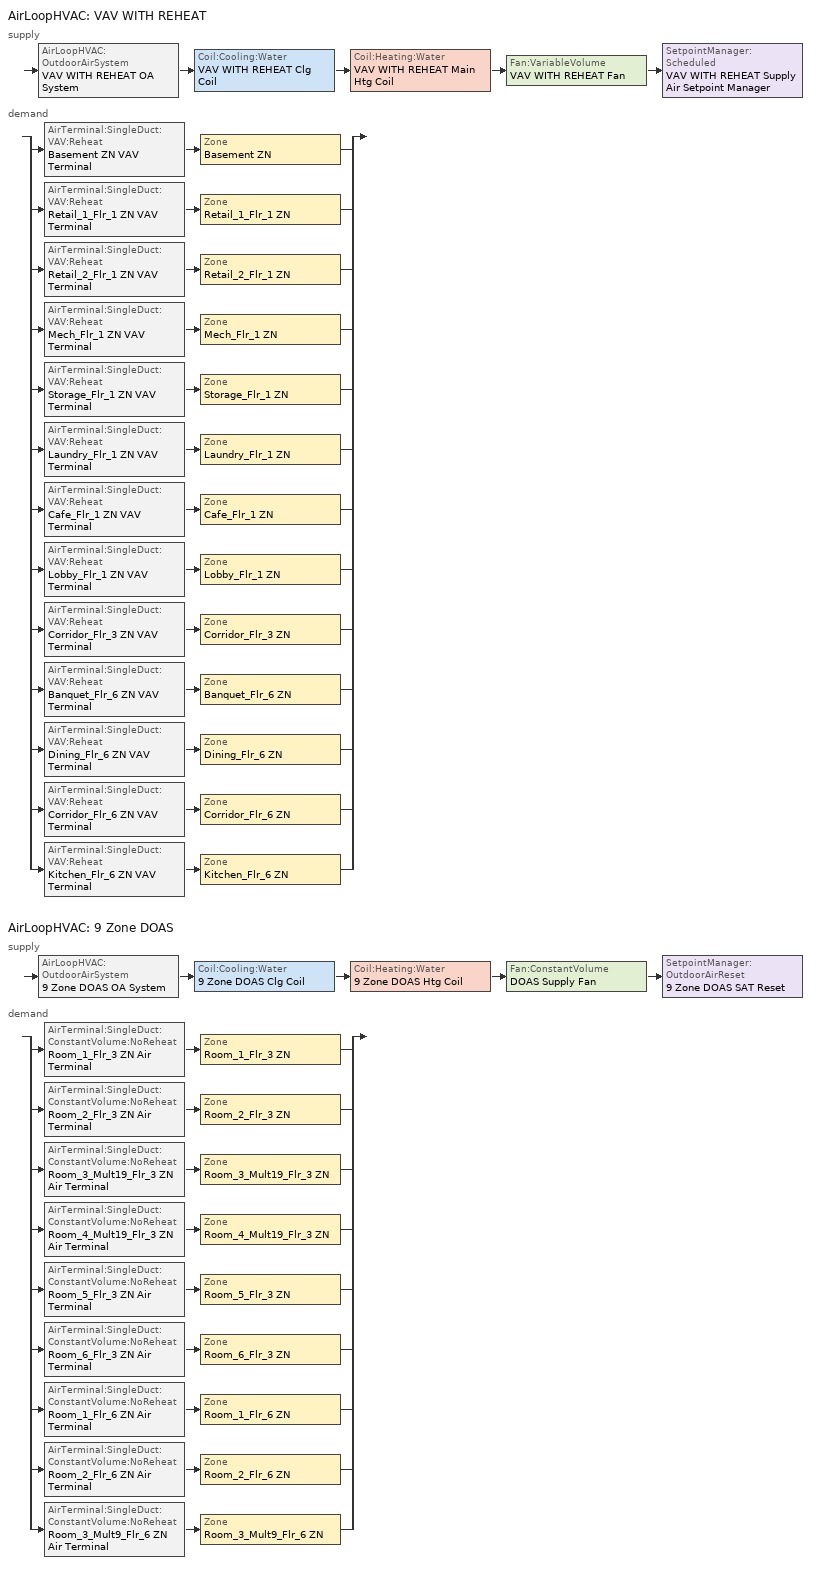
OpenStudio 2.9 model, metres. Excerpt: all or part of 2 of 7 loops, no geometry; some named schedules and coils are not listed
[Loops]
AirLoopHVAC 'VAV WITH REHEAT'
 supply: AirLoopHVAC:OutdoorAirSystem 'VAV WITH REHEAT OA System' > Coil:Cooling:Water 'VAV WITH REHEAT Clg Coil' > Coil:Heating:Water 'VAV WITH REHEAT Main Htg Coil' > Fan:VariableVolume 'VAV WITH REHEAT Fan' > SetpointManager:Scheduled 'VAV WITH REHEAT Supply Air Setpoint Manager'
 demand: split
  | AirTerminal:SingleDuct:VAV:Reheat 'Basement ZN VAV Terminal' > Zone 'Basement ZN'
  | AirTerminal:SingleDuct:VAV:Reheat 'Retail_1_Flr_1 ZN VAV Terminal' > Zone 'Retail_1_Flr_1 ZN'
  | AirTerminal:SingleDuct:VAV:Reheat 'Retail_2_Flr_1 ZN VAV Terminal' > Zone 'Retail_2_Flr_1 ZN'
  | AirTerminal:SingleDuct:VAV:Reheat 'Mech_Flr_1 ZN VAV Terminal' > Zone 'Mech_Flr_1 ZN'
  | AirTerminal:SingleDuct:VAV:Reheat 'Storage_Flr_1 ZN VAV Terminal' > Zone 'Storage_Flr_1 ZN'
  | AirTerminal:SingleDuct:VAV:Reheat 'Laundry_Flr_1 ZN VAV Terminal' > Zone 'Laundry_Flr_1 ZN'
  | AirTerminal:SingleDuct:VAV:Reheat 'Cafe_Flr_1 ZN VAV Terminal' > Zone 'Cafe_Flr_1 ZN'
  | AirTerminal:SingleDuct:VAV:Reheat 'Lobby_Flr_1 ZN VAV Terminal' > Zone 'Lobby_Flr_1 ZN'
  | AirTerminal:SingleDuct:VAV:Reheat 'Corridor_Flr_3 ZN VAV Terminal' > Zone 'Corridor_Flr_3 ZN'
  | AirTerminal:SingleDuct:VAV:Reheat 'Banquet_Flr_6 ZN VAV Terminal' > Zone 'Banquet_Flr_6 ZN'
  | AirTerminal:SingleDuct:VAV:Reheat 'Dining_Flr_6 ZN VAV Terminal' > Zone 'Dining_Flr_6 ZN'
  | AirTerminal:SingleDuct:VAV:Reheat 'Corridor_Flr_6 ZN VAV Terminal' > Zone 'Corridor_Flr_6 ZN'
  | AirTerminal:SingleDuct:VAV:Reheat 'Kitchen_Flr_6 ZN VAV Terminal' > Zone 'Kitchen_Flr_6 ZN'
AirLoopHVAC '9 Zone DOAS'
 supply: AirLoopHVAC:OutdoorAirSystem '9 Zone DOAS OA System' > Coil:Cooling:Water '9 Zone DOAS Clg Coil' > Coil:Heating:Water '9 Zone DOAS Htg Coil' > Fan:ConstantVolume 'DOAS Supply Fan' > SetpointManager:OutdoorAirReset '9 Zone DOAS SAT Reset'
 demand: split
  | AirTerminal:SingleDuct:ConstantVolume:NoReheat 'Room_1_Flr_3 ZN Air Terminal' > Zone 'Room_1_Flr_3 ZN'
  | AirTerminal:SingleDuct:ConstantVolume:NoReheat 'Room_2_Flr_3 ZN Air Terminal' > Zone 'Room_2_Flr_3 ZN'
  | AirTerminal:SingleDuct:ConstantVolume:NoReheat 'Room_3_Mult19_Flr_3 ZN Air Terminal' > Zone 'Room_3_Mult19_Flr_3 ZN'
  | AirTerminal:SingleDuct:ConstantVolume:NoReheat 'Room_4_Mult19_Flr_3 ZN Air Terminal' > Zone 'Room_4_Mult19_Flr_3 ZN'
  | AirTerminal:SingleDuct:ConstantVolume:NoReheat 'Room_5_Flr_3 ZN Air Terminal' > Zone 'Room_5_Flr_3 ZN'
  | AirTerminal:SingleDuct:ConstantVolume:NoReheat 'Room_6_Flr_3 ZN Air Terminal' > Zone 'Room_6_Flr_3 ZN'
  | AirTerminal:SingleDuct:ConstantVolume:NoReheat 'Room_1_Flr_6 ZN Air Terminal' > Zone 'Room_1_Flr_6 ZN'
  | AirTerminal:SingleDuct:ConstantVolume:NoReheat 'Room_2_Flr_6 ZN Air Terminal' > Zone 'Room_2_Flr_6 ZN'
  | AirTerminal:SingleDuct:ConstantVolume:NoReheat 'Room_3_Mult9_Flr_6 ZN Air Terminal' > Zone 'Room_3_Mult9_Flr_6 ZN'
[Sizing:Zone] Zone Cooling Design Supply Air Temperature Input Method=SupplyAirTemperature; Zone Cooling Design Supply Air Temperature {C}=12.7778; Zone Cooling Design Supply Air Temperature Difference {deltaC}=11.11; Zone Heating Design Supply Air Temperature Input Method=SupplyAirTemperature; Zone Heating Design Supply Air Temperature {C}=40; Zone Heating Design Supply Air Temperature Difference {deltaC}=11.11; Zone Cooling Design Supply Air Humidity Ratio {kg-H2O/kg-air}=0.0085; Zone Heating Design Supply Air Humidity Ratio {kg-H2O/kg-air}=0.008; Heating Design Air Flow Method=DesignDay
Name | Cooling Design Air Flow Method | Account for Dedicated Outdoor Air System | Dedicated Outdoor Air System Control Strategy | Dedicated Outdoor Air Low Setpoint Temperature for Design {C} | Dedicated Outdoor Air High Setpoint Temperature for Design {C} | Cooling Minimum Air Flow Fraction | Cooling Minimum Air Flow {m3/s}
Banquet_Flr_6 ZN; Cafe_Flr_1 ZN; Corridor_Flr_3 ZN; Corridor_Flr_6 ZN; Dining_Flr_6 ZN; Lobby_Flr_1 ZN; Mech_Flr_1 ZN; Retail_1_Flr_1 ZN; Retail_2_Flr_1 ZN; Storage_Flr_1 ZN | DesignDayWithLimit | No | NeutralSupplyAir | autosize | autosize
Kitchen_Flr_6 ZN | DesignDayWithLimit | No | NeutralSupplyAir | autosize | autosize | 0.7
Laundry_Flr_1 ZN | DesignDayWithLimit | No | NeutralSupplyAir | autosize | autosize |  | 0.235679
Room_1_Flr_3 ZN; Room_1_Flr_6 ZN; Room_2_Flr_3 ZN; Room_2_Flr_6 ZN; Room_3_Mult19_Flr_3 ZN; Room_3_Mult9_Flr_6 ZN; Room_4_Mult19_Flr_3 ZN; Room_5_Flr_3 ZN; Room_6_Flr_3 ZN | DesignDay | Yes | ColdSupplyAir | 12.7778 | 15.5556
[Zone equipment]
Banquet_Flr_6 ZN: Banquet_Flr_6 ZN VAV Terminal, Banquet_Flr_6 Exhaust Fan
Basement ZN: Basement ZN VAV Terminal
Cafe_Flr_1 ZN: Cafe_Flr_1 ZN VAV Terminal
Corridor_Flr_3 ZN: Corridor_Flr_3 ZN VAV Terminal
Corridor_Flr_6 ZN: Corridor_Flr_6 ZN VAV Terminal
Dining_Flr_6 ZN: Dining_Flr_6 ZN VAV Terminal, Dining_Flr_6 Exhaust Fan
Kitchen_Flr_6 ZN: Kitchen_Flr_6 ZN VAV Terminal, Kitchen_Flr_6 Exhaust Fan
Laundry_Flr_1 ZN: Laundry_Flr_1 ZN VAV Terminal, Laundry_Flr_1 Exhaust Fan
Lobby_Flr_1 ZN: Lobby_Flr_1 ZN VAV Terminal
Mech_Flr_1 ZN: Mech_Flr_1 ZN VAV Terminal
Retail_1_Flr_1 ZN: Retail_1_Flr_1 ZN VAV Terminal
Retail_2_Flr_1 ZN: Retail_2_Flr_1 ZN VAV Terminal
Room_1_Flr_3 ZN: Room_1_Flr_3 ZN Air Terminal, Room_1_Flr_3 ZN FCU
Room_1_Flr_6 ZN: Room_1_Flr_6 ZN Air Terminal, Room_1_Flr_6 ZN FCU
Room_2_Flr_3 ZN: Room_2_Flr_3 ZN Air Terminal, Room_2_Flr_3 ZN FCU
Room_2_Flr_6 ZN: Room_2_Flr_6 ZN Air Terminal, Room_2_Flr_6 ZN FCU
Room_3_Mult19_Flr_3 ZN: Room_3_Mult19_Flr_3 ZN Air Terminal, Room_3_Mult19_Flr_3 ZN FCU
Room_3_Mult9_Flr_6 ZN: Room_3_Mult9_Flr_6 ZN Air Terminal, Room_3_Mult9_Flr_6 ZN FCU
Room_4_Mult19_Flr_3 ZN: Room_4_Mult19_Flr_3 ZN Air Terminal, Room_4_Mult19_Flr_3 ZN FCU
Room_5_Flr_3 ZN: Room_5_Flr_3 ZN Air Terminal, Room_5_Flr_3 ZN FCU
Room_6_Flr_3 ZN: Room_6_Flr_3 ZN Air Terminal, Room_6_Flr_3 ZN FCU
Storage_Flr_1 ZN: Storage_Flr_1 ZN VAV Terminal
[SetpointManager:Scheduled]
VAV WITH REHEAT Supply Air Setpoint Manager: Control Variable=Temperature; Schedule=Supply Air Temp - 55.0F
[AirLoopHVAC] Availability Schedule=HotelLarge HVACOperationSchd; Design Supply Air Flow Rate {m3/s}=AutoSize
VAV WITH REHEAT; 9 Zone DOAS
[Sizing:System] Design Outdoor Air Flow Rate {m3/s}=Autosize; Preheat Design Humidity Ratio {kg-H2O/kg-Air}=0.008; Precool Design Humidity Ratio {kg-H2O/kg-Air}=0.008; Central Cooling Design Supply Air Temperature {C}=12.7778; Sizing Option=Coincident; Central Cooling Design Supply Air Humidity Ratio {kg-H2O/kg-Air}=0.0085; Central Heating Design Supply Air Humidity Ratio {kg-H2O/kg-Air}=0.008; Cooling Design Air Flow Method=DesignDay; Cooling Design Air Flow Rate {m3/s}=0; Heating Design Air Flow Method=DesignDay; Heating Design Air Flow Rate {m3/s}=0; System Outdoor Air Method=ZoneSum; Zone Maximum Outdoor Air Fraction=1; Cooling Supply Air Flow Rate Per Floor Area {m3/s-m2}=0.00996765; Cooling Fraction of Autosized Cooling Supply Air Flow Rate=1; Cooling Supply Air Flow Rate Per Unit Cooling Capacity {m3/s-W}=3.94755e-05; Heating Supply Air Flow Rate Per Floor Area {m3/s-m2}=0.00996765; Heating Fraction of Autosized Heating Supply Air Flow Rate=1; Heating Fraction of Autosized Cooling Supply Air Flow Rate=1; Heating Supply Air Flow Rate Per Unit Heating Capacity {m3/s-W}=3.15882e-05; Cooling Design Capacity Method=CoolingDesignCapacity; Cooling Design Capacity {W}=autosize; Cooling Design Capacity Per Floor Area {W/m2}=234.7; Fraction of Autosized Cooling Design Capacity=1; Heating Design Capacity Method=HeatingDesignCapacity; Heating Design Capacity {W}=autosize; Heating Design Capacity Per Floor Area {W/m2}=157; Fraction of Autosized Heating Design Capacity=1; Central Cooling Capacity Control Method=OnOff
Name | Type of Load to Size On | Central Heating Maximum System Air Flow Ratio | Preheat Design Temperature {C} | Precool Design Temperature {C} | Central Heating Design Supply Air Temperature {C} | 100% Outdoor Air in Cooling | 100% Outdoor Air in Heating
VAV WITH REHEAT | Sensible | 0.3 | 7.22222 | 12.7778 | 12.7778 | No | No
9 Zone DOAS | VentilationRequirement | 1 | 7 | 12.8 | 15.5556 | Yes | Yes
[Fan:VariableVolume]
VAV WITH REHEAT Fan: Availability Schedule=Always On Discrete; Fan Total Efficiency=0.62; Pressure Rise {Pa}=996.356; Maximum Flow Rate {m3/s}=Autosize; Fan Power Minimum Flow Rate Input Method=Fraction; Fan Power Minimum Flow Fraction=0.25; Fan Power Minimum Air Flow Rate {m3/s}=0; Motor Efficiency=0.9; Motor In Airstream Fraction=1; Fan Power Coefficient 1=0.0407599; Fan Power Coefficient 2=0.088045; Fan Power Coefficient 3=-0.0729261; Fan Power Coefficient 4=0.94374; Fan Power Coefficient 5=0
[Controller:OutdoorAir] Minimum Outdoor Air Flow Rate {m3/s}=autosize; Maximum Outdoor Air Flow Rate {m3/s}=Autosize; Economizer Control Action Type=ModulateFlow; Lockout Type=NoLockout; Minimum Limit Type=FixedMinimum; Minimum Outdoor Air Schedule=HotelLarge MinOA_MotorizedDamper_Sched; High Humidity Control=No; Heat Recovery Bypass Control Type=BypassWhenWithinEconomizerLimits
Name | Economizer Control Type | Economizer Maximum Limit Dry-Bulb Temperature {C} | Economizer Maximum Limit Enthalpy {J/kg} | Controller Mechanical Ventilation | Minimum Fraction of Outdoor Air Schedule
VAV WITH REHEAT OA Controller | DifferentialEnthalpy | 28 | 64000 | VAV WITH REHEAT Vent Controller
9 Zone DOAS OA Controller | DifferentialDrybulb |  |  | Controller Mechanical Ventilation 1 | HotelLarge FLR_3_DOAS_OAminOAFracSchedule
[Controller:MechanicalVentilation] Availability Schedule=Always On Discrete
Name | System Outdoor Air Method
VAV WITH REHEAT Vent Controller | VentilationRateProcedure
Controller Mechanical Ventilation 1 | ZoneSum
[AirLoopHVAC:OutdoorAirSystem]
Name | Controller
VAV WITH REHEAT OA System | VAV WITH REHEAT OA Controller
9 Zone DOAS OA System | 9 Zone DOAS OA Controller
[AirTerminal:SingleDuct:VAV:Reheat] Availability Schedule=Always On Discrete; Maximum Air Flow Rate {m3/s}=AutoSize; Zone Minimum Air Flow Input Method=Constant; Constant Minimum Air Flow Fraction=0.2; Fixed Minimum Air Flow Rate {m3/s}=0; Maximum Hot Water or Steam Flow Rate {m3/s}=AutoSize; Minimum Hot Water or Steam Flow Rate {m3/s}=0; Convergence Tolerance=0.001; Damper Heating Action=ReverseWithLimits; Maximum Flow per Zone Floor Area During Reheat {m3/s-m2}=AutoSize; Maximum Flow Fraction During Reheat=0.5; Maximum Reheat Air Temperature {C}=32.2222; Control For Outdoor Air=No
Name | Reheat Coil
Basement ZN VAV Terminal | Basement ZN Reheat Coil
Retail_1_Flr_1 ZN VAV Terminal | Retail_1_Flr_1 ZN Reheat Coil
Retail_2_Flr_1 ZN VAV Terminal | Retail_2_Flr_1 ZN Reheat Coil
Mech_Flr_1 ZN VAV Terminal | Mech_Flr_1 ZN Reheat Coil
Storage_Flr_1 ZN VAV Terminal | Storage_Flr_1 ZN Reheat Coil
Laundry_Flr_1 ZN VAV Terminal | Laundry_Flr_1 ZN Reheat Coil
Cafe_Flr_1 ZN VAV Terminal | Cafe_Flr_1 ZN Reheat Coil
Lobby_Flr_1 ZN VAV Terminal | Lobby_Flr_1 ZN Reheat Coil
Corridor_Flr_3 ZN VAV Terminal | Corridor_Flr_3 ZN Reheat Coil
Banquet_Flr_6 ZN VAV Terminal | Banquet_Flr_6 ZN Reheat Coil
Dining_Flr_6 ZN VAV Terminal | Dining_Flr_6 ZN Reheat Coil
Corridor_Flr_6 ZN VAV Terminal | Corridor_Flr_6 ZN Reheat Coil
Kitchen_Flr_6 ZN VAV Terminal | Kitchen_Flr_6 ZN Reheat Coil
[Fan:ConstantVolume]
DOAS Supply Fan: Availability Schedule=Always On Discrete; Fan Total Efficiency=0.58175; Pressure Rise {Pa}=622.722; Maximum Flow Rate {m3/s}=2.0512; Motor Efficiency=0.895; Motor In Airstream Fraction=1
[SetpointManager:OutdoorAirReset]
9 Zone DOAS SAT Reset: Control Variable=Temperature; Setpoint at Outdoor Low Temperature {C}=15.5556; Outdoor Low Temperature {C}=15.5556; Setpoint at Outdoor High Temperature {C}=12.7778; Outdoor High Temperature {C}=21.1111
[AirTerminal:SingleDuct:ConstantVolume:NoReheat] Availability Schedule=Always On Discrete; Maximum Air Flow Rate {m3/s}=AutoSize
Room_1_Flr_3 ZN Air Terminal; Room_2_Flr_3 ZN Air Terminal; Room_3_Mult19_Flr_3 ZN Air Terminal; Room_4_Mult19_Flr_3 ZN Air Terminal; Room_5_Flr_3 ZN Air Terminal; Room_6_Flr_3 ZN Air Terminal; Room_1_Flr_6 ZN Air Terminal; Room_2_Flr_6 ZN Air Terminal; Room_3_Mult9_Flr_6 ZN Air Terminal
[Refrigeration:System]
RefrSystem - Large Hotel: Refrigeration Condenser=Refrigeration Condenser Air Cooled 1; Minimum Condensing Temperature {C}=21; Refrigeration System Working Fluid Type=R404a; Suction Temperature Control Type=ConstantSuctionTemperature; Suction Piping Zone=Kitchen_Flr_6 ZN
[Refrigeration:Case]
Case Large Hotel: Availability Schedule=Always On Discrete; Zone=Kitchen_Flr_6 ZN; Rated Ambient Temperature {C}=23.8889; Rated Ambient Relative Humidity {percent}=55; Rated Total Cooling Capacity per Unit Length {W/m}=734; Rated Latent Heat Ratio=0.08; Rated Runtime Fraction=0.85; Case Length {m}=3.66; Case Operating Temperature {C}=2; Latent Case Credit Curve Type=CaseTemperatureMethod; Latent Case Credit Curve=Refrigeration Case Latent Credit Curve; Standard Case Fan Power per Unit Length {W/m}=15.7143; Operating Case Fan Power per Unit Length {W/m}=15.7143; Standard Case Lighting Power per Unit Length {W/m}=33; Installed Case Lighting Power per Unit Length {W/m}=33; Case Lighting Schedule=HotelLarge walkin_occ_lght_SCH; Fraction of Lighting Energy to Case=1; Anti-Sweat Heater Control Type=None; Humidity at Zero Anti-Sweat Heater Energy {percent}=0; Case Height {m}=1.5; Fraction of Anti-Sweat Heater Energy to Case=0.2; Case Defrost Power per Unit Length {W/m}=0; Case Defrost Type=None; Case Defrost Schedule=Refrigeration Defrost Schedule; Case Defrost Drip-Down Schedule=Refrigeration Defrost Schedule 1; Defrost Energy Correction Curve Type=None; Under Case HVAC Return Air Fraction=0.05; Refrigerated Case Restocking Schedule=HotelLarge Kitchen_Flr_6_Case:2_SELFCONTAINEDDISPLAYCASE_CaseStockingSched; Case Credit Fraction Schedule=Refrigeration Case Credit Schedule; Design Evaporator Temperature or Brine Inlet Temperature {C}=-5.56
[Refrigeration:WalkIn]
Walk-In Large Hotel: Availability Schedule=Always On Discrete; Rated Coil Cooling Capacity {W}=2686.44; Operating Temperature {C}=-23; Rated Cooling Source Temperature {C}=-28.3333; Rated Total Heating Power {W}=0; Rated Cooling Coil Fan Power {W}=248.88; Rated Circulation Fan Power {W}=0; Rated Total Lighting Power {W}=120.048; Lighting Schedule=HotelLarge BLDG_LIGHT_SCH; Defrost Type=Electric; Defrost Control Type=TimeSchedule; Defrost Schedule=Refrigeration Defrost Schedule 2; Defrost Drip-Down Schedule=Refrigeration Defrost Schedule 3; Defrost Power {W}=1998.36; Temperature Termination Defrost Fraction to Ice=0.7; Restocking Schedule=HotelLarge Kitchen_Flr_6_Case:1_WALKINFREEZER_WalkInStockingSched; Insulated Floor Surface Area {m2}=11.1484; Insulated Floor U-Value {W/m2-K}=0.207; WalkIn Zone Boundary 1=Refrigeration Walk In Zone Boundary 1
[Refrigeration:WalkIn:ZoneBoundary]
Refrigeration Walk In Zone Boundary 1: Zone=Kitchen_Flr_6 ZN; Total Insulated Surface Area Facing Zone {m2}=43.4; Insulated Surface U-Value Facing Zone {W/m2-K}=0.235; Area of Stocking Doors Facing Zone {m2}=2; Height of Stocking Doors Facing Zone {m}=2; Stocking Door Opening Schedule Name Facing Zone=door_wi_sched; Stocking Door Opening Protection Type Facing Zone=StripCurtain
[Refrigeration:Condenser:AirCooled]
Refrigeration Condenser Air Cooled 1: Rated Effective Total Heat Rejection Rate Curve=Curve Linear 1; Rated Subcooling Temperature Difference {deltaC}=0; Condenser Fan Speed Control Type=Fixed; Rated Fan Power {W}=946.525; Minimum Fan Air Flow Ratio=0.1
[Fan:ZoneExhaust] System Availability Manager Coupling Mode=Decoupled
Name | Availability Schedule | Fan Total Efficiency | Pressure Rise {Pa} | Maximum Flow Rate {m3/s} | Balanced Exhaust Fraction Schedule
Banquet_Flr_6 Exhaust Fan; Dining_Flr_6 Exhaust Fan | HotelLarge Kitchen_Exhaust_SCH | 1 | 0 | 0.943895
Kitchen_Flr_6 Exhaust Fan | HotelLarge Kitchen_Exhaust_SCH | 0.385 | 125 | 1.88779 | HotelLarge Kitchen Exhaust Fan Balanced Exhaust Fraction Schedule
Laundry_Flr_1 Exhaust Fan | HotelLarge Hours_of_operation | 0.385 | 125 | 0.235974
[Schedule:Constant]
Always On Discrete: Value=1
[Schedule:Ruleset]
Name | Default Day Schedule | Summer Design Day Schedule | Winter Design Day Schedule
HotelLarge HVACOperationSchd | HotelLarge HVACOperationSchd Default | HotelLarge HVACOperationSchd Summer Design Day | HotelLarge HVACOperationSchd Winter Design Day
HotelLarge MinOA_MotorizedDamper_Sched | HotelLarge MinOA_MotorizedDamper_Sched Default | HotelLarge MinOA_MotorizedDamper_Sched Summer Design Day | HotelLarge MinOA_MotorizedDamper_Sched Winter Design Day
Supply Air Temp - 55.0F | Supply Air Temp - 55.0F Default
HotelLarge FLR_3_DOAS_OAminOAFracSchedule | HotelLarge FLR_3_DOAS_OAminOAFracSchedule Default | HotelLarge FLR_3_DOAS_OAminOAFracSchedule Summer Design Day | HotelLarge FLR_3_DOAS_OAminOAFracSchedule Winter Design Day
HotelLarge walkin_occ_lght_SCH | HotelLarge walkin_occ_lght_SCH Default | HotelLarge walkin_occ_lght_SCH Summer Design Day | HotelLarge walkin_occ_lght_SCH Winter Design Day
HotelLarge Kitchen_Flr_6_Case:2_SELFCONTAINEDDISPLAYCASE_CaseStockingSched | HotelLarge Kitchen_Flr_6_Case:2_SELFCONTAINEDDISPLAYCASE_CaseStockingSched Default | HotelLarge Kitchen_Flr_6_Case:2_SELFCONTAINEDDISPLAYCASE_CaseStockingSched Summer Design Day | HotelLarge Kitchen_Flr_6_Case:2_SELFCONTAINEDDISPLAYCASE_CaseStockingSched Winter Design Day
Refrigeration Defrost Schedule | Refrigeration Defrost Schedule Default
Refrigeration Defrost Schedule 1 | Refrigeration Defrost Schedule Default 1
Refrigeration Case Credit Schedule | Refrigeration Case Credit Schedule Default
HotelLarge Kitchen_Flr_6_Case:1_WALKINFREEZER_WalkInStockingSched | HotelLarge Kitchen_Flr_6_Case:1_WALKINFREEZER_WalkInStockingSched Default | HotelLarge Kitchen_Flr_6_Case:1_WALKINFREEZER_WalkInStockingSched Summer Design Day | HotelLarge Kitchen_Flr_6_Case:1_WALKINFREEZER_WalkInStockingSched Winter Design Day
HotelLarge BLDG_LIGHT_SCH | HotelLarge BLDG_LIGHT_SCH Default | HotelLarge BLDG_LIGHT_SCH Summer Design Day | HotelLarge BLDG_LIGHT_SCH Winter Design Day
door_wi_sched | door_wi_sched Default
Refrigeration Defrost Schedule 2 | Refrigeration Defrost Schedule Default 2
Refrigeration Defrost Schedule 3 | Refrigeration Defrost Schedule Default 3
HotelLarge Kitchen_Exhaust_SCH | HotelLarge Kitchen_Exhaust_SCH Default | HotelLarge Kitchen_Exhaust_SCH Summer Design Day | HotelLarge Kitchen_Exhaust_SCH Winter Design Day
HotelLarge Kitchen Exhaust Fan Balanced Exhaust Fraction Schedule | HotelLarge Kitchen Exhaust Fan Balanced Exhaust Fraction Schedule Default | HotelLarge Kitchen Exhaust Fan Balanced Exhaust Fraction Schedule Summer Design Day | HotelLarge Kitchen Exhaust Fan Balanced Exhaust Fraction Schedule Winter Design Day
HotelLarge Hours_of_operation | HotelLarge Hours_of_operation Default | HotelLarge Hours_of_operation Summer Design Day | HotelLarge Hours_of_operation Winter Design Day
[Schedule:Day]
HotelLarge HVACOperationSchd Default; HotelLarge HVACOperationSchd Winter Design Day; HotelLarge HVACOperationSchd Summer Design Day; HotelLarge MinOA_MotorizedDamper_Sched Default; HotelLarge MinOA_MotorizedDamper_Sched Winter Design Day; HotelLarge MinOA_MotorizedDamper_Sched Summer Design Day; HotelLarge FLR_3_DOAS_OAminOAFracSchedule Default; HotelLarge FLR_3_DOAS_OAminOAFracSchedule Winter Design Day; HotelLarge FLR_3_DOAS_OAminOAFracSchedule Summer Design Day; HotelLarge walkin_occ_lght_SCH Summer Design Day; HotelLarge BLDG_LIGHT_SCH Summer Design Day: 24, 0, 1
Supply Air Temp - 55.0F Default: 24, 0, 12.7778
HotelLarge walkin_occ_lght_SCH Default: 2, 0, 0.156, 6, 0, 0.104, 7, 0, 0.156, 9, 0, 0.208, 13, 0, 0.156, 18, 0, 0.104, 19, 0, 0.26, 20, 0, 0.364, 21, 0, 0.416, 22, 0, 0.312, 23, 0, 0.26, 24, 0, 0.156
HotelLarge walkin_occ_lght_SCH Winter Design Day; HotelLarge BLDG_LIGHT_SCH Winter Design Day: 24, 0, 0
HotelLarge Kitchen_Flr_6_Case:2_SELFCONTAINEDDISPLAYCASE_CaseStockingSched Default; HotelLarge Kitchen_Flr_6_Case:2_SELFCONTAINEDDISPLAYCASE_CaseStockingSched Winter Design Day; HotelLarge Kitchen_Flr_6_Case:2_SELFCONTAINEDDISPLAYCASE_CaseStockingSched Summer Design Day: 6, 0, 0, 7, 0, 50, 9, 0, 70, 10, 0, 80, 11, 0, 70, 13, 0, 50, 14, 0, 80, 15, 0, 90, 16, 0, 80, 24, 0, 0
Refrigeration Defrost Schedule Default; Refrigeration Defrost Schedule Default 1: 0, 59, 0, 24, 0, 0
Refrigeration Case Credit Schedule Default: 7, 0, 0.2, 21, 0, 0.4, 24, 0, 0.2
HotelLarge Kitchen_Flr_6_Case:1_WALKINFREEZER_WalkInStockingSched Default: 4, 0, 0, 5, 0, 725, 6, 0, 417, 7, 0, 290, 24, 0, 0
HotelLarge Kitchen_Flr_6_Case:1_WALKINFREEZER_WalkInStockingSched Summer Design Day: 4, 0, 0, 5, 0, 125, 6, 0, 117, 7, 0, 90, 19, 0, 0, 20, 0, 125, 21, 0, 117, 22, 0, 90, 24, 0, 0
HotelLarge BLDG_LIGHT_SCH Default: 2, 0, 0.3, 6, 0, 0.2, 7, 0, 0.3, 9, 0, 0.4, 13, 0, 0.3, 18, 0, 0.2, 19, 0, 0.5, 20, 0, 0.7, 21, 0, 0.8, 22, 0, 0.6, 23, 0, 0.5, 24, 0, 0.3
Refrigeration Defrost Schedule Default 2; Refrigeration Defrost Schedule Default 3: 0, 59, 1, 10, 0, 0, 10, 59, 1, 24, 0, 0
[Schedule:Rule] Date Specification Type=DateRange; Start Month=1; Start Day=1; End Month=12; End Day=31
Name | Schedule Ruleset | Rule Order | Day Schedule | Apply Saturday | Apply Monday | Apply Tuesday | Apply Wednesday | Apply Thursday | Apply Friday
Schedule Rule 23 | HotelLarge walkin_occ_lght_SCH | 1 | HotelLarge walkin_occ_lght_SCH Sat Day | Yes
Schedule Rule 24 | HotelLarge walkin_occ_lght_SCH | 0 | HotelLarge walkin_occ_lght_SCH Wkdy Day |  | Yes | Yes | Yes | Yes | Yes
Schedule Rule 26 | HotelLarge BLDG_LIGHT_SCH | 1 | HotelLarge BLDG_LIGHT_SCH Sat Day | Yes
Schedule Rule 27 | HotelLarge BLDG_LIGHT_SCH | 0 | HotelLarge BLDG_LIGHT_SCH Wkdy Day |  | Yes | Yes | Yes | Yes | Yes
[Curve:Cubic]
Refrigeration Case Latent Credit Curve: Coefficient1 Constant=0.0265263; Coefficient2 x=0.00107803; Coefficient3 x**2=6.02558e-05; Coefficient4 x**3=1.23732e-06; Minimum Value of x=-35; Maximum Value of x=20
[Curve:Linear]
Curve Linear 1: Coefficient1 Constant=0; Coefficient2 x=1018.49; Minimum Value of x=1.4; Maximum Value of x=33.3
